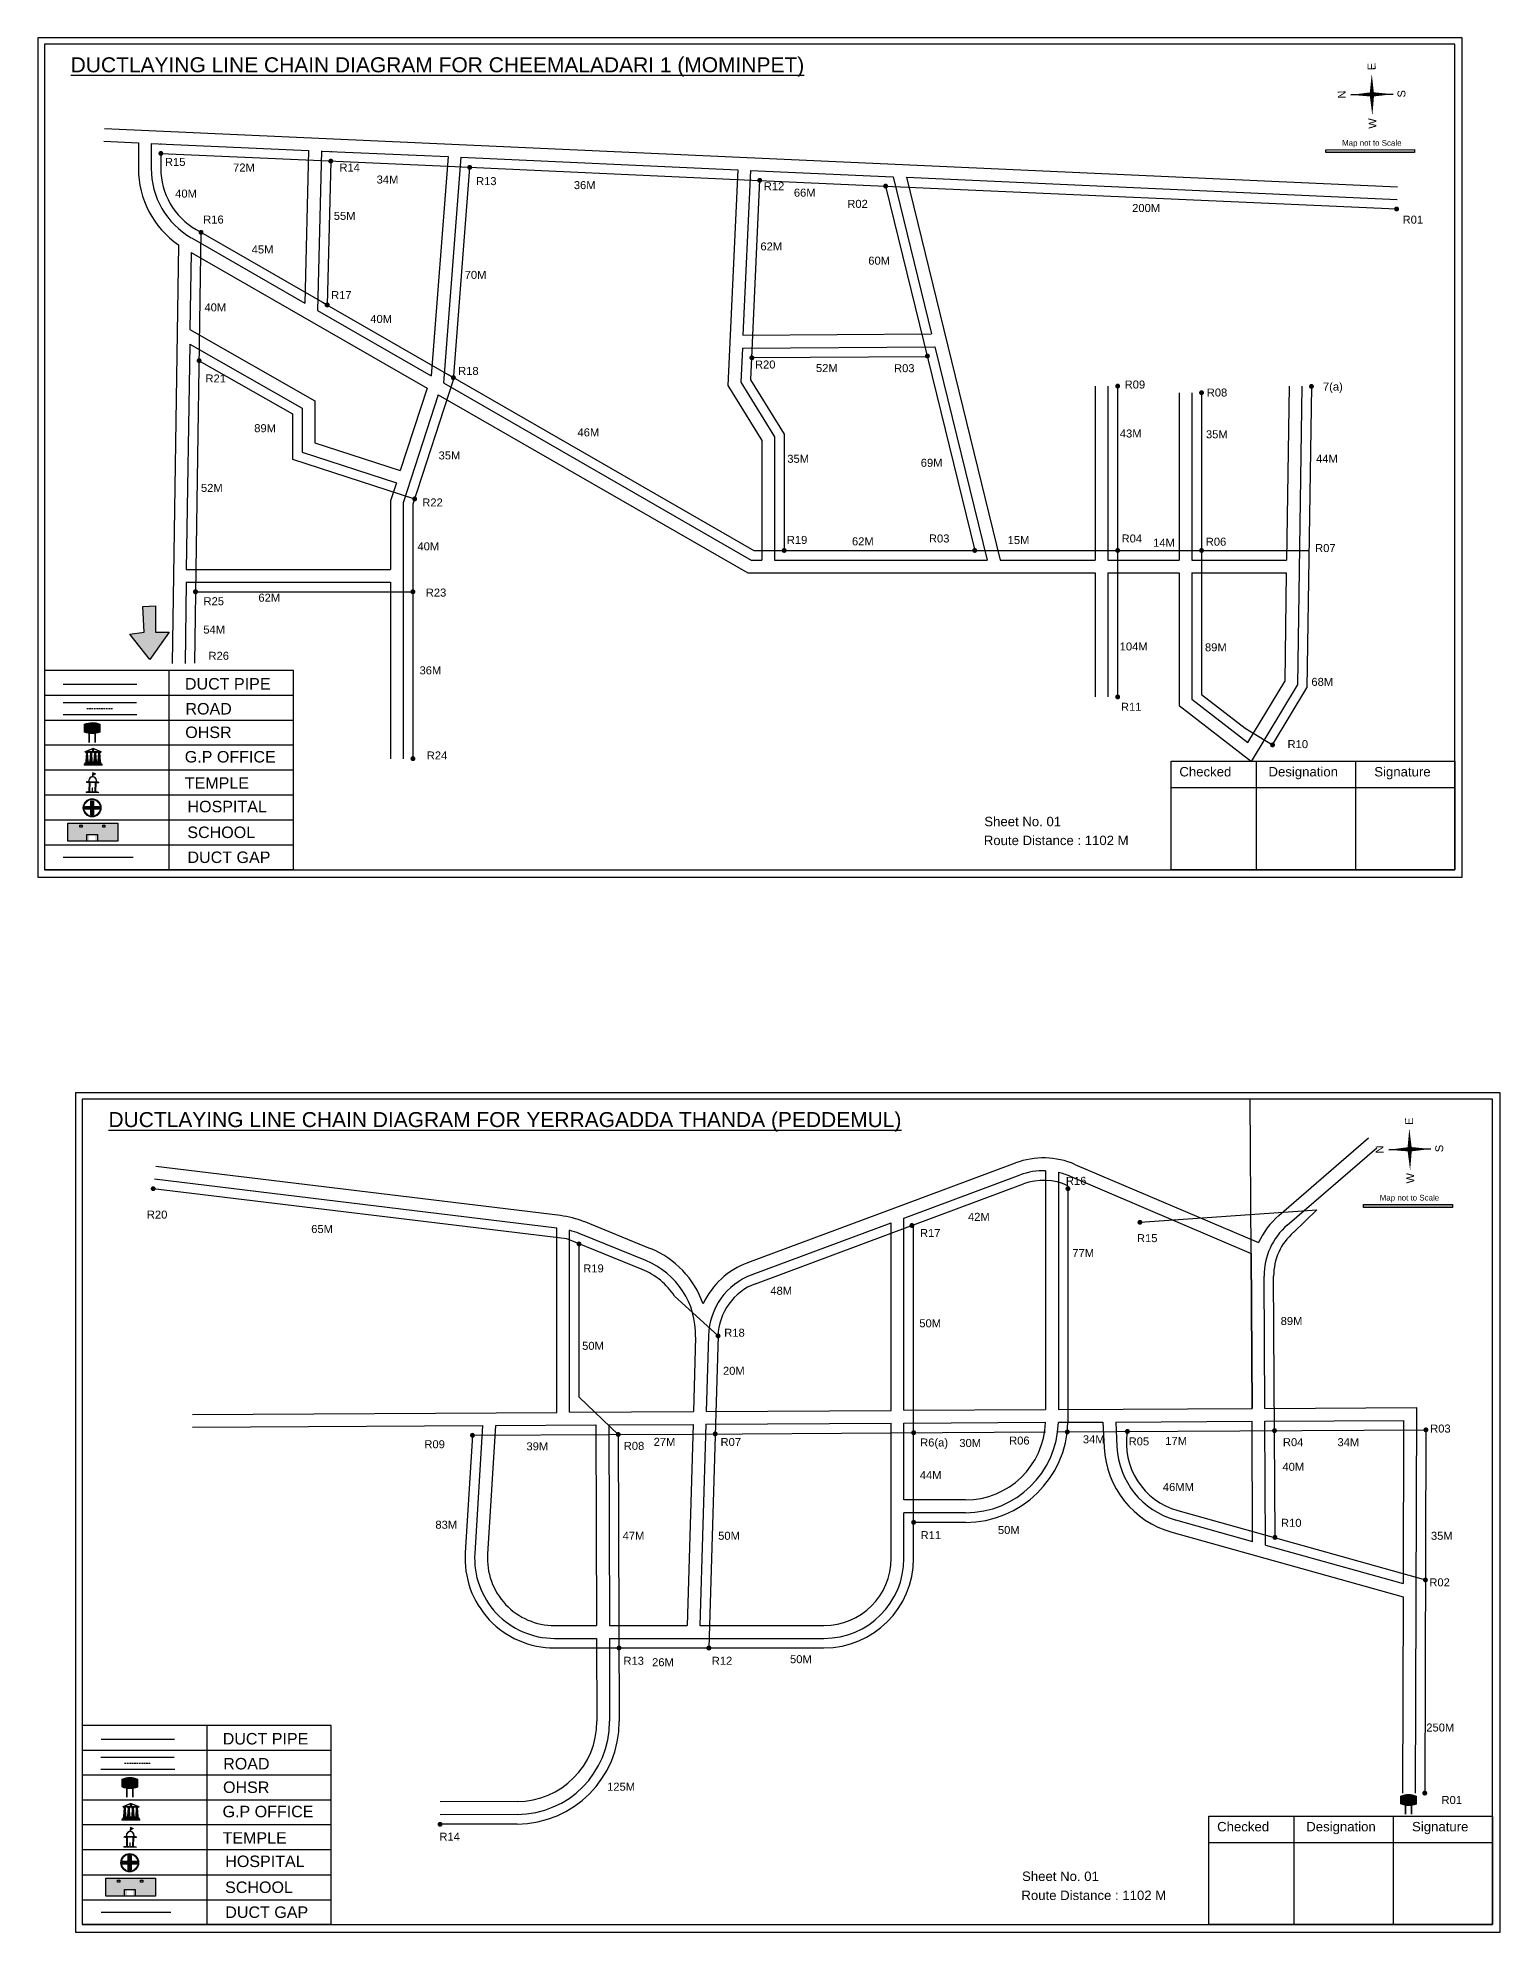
# Model space of a CAD drawing. Header units: inches. Extents: x -117 to 51867, y -12715 to 3423.
# Drawn here: x 20858 to 21772, y -11445 to -10261 of the extents above; entities that cross this region are included whole.
import ezdxf

# ---------------------------------------------------------------- set-up
doc = ezdxf.new("R2010")
doc.units = ezdxf.units.IN
doc.header["$MEASUREMENT"] = 0
doc.linetypes.add('DASHEDX2', pattern=[1.5, 1, -0.5])
for name, color, linetype in [('LANDMARK', 7, 'Continuous'), ('OHT', 7, 'Continuous'), ('pipe', 5, 'Continuous')]:
    doc.layers.add(name, color=color, linetype=linetype)
doc.styles.get("Standard").update_dxf_attribs({"font": 'arial.ttf'})

# ---------------------------------------------------------------- blocks, each defined once
blk = doc.blocks.new('OHT')
at = {"linetype": 'Continuous', "lineweight": 0, "true_color": 0x0ffffc}
blk.add_hatch(color=4, dxfattribs=at).paths.add_polyline_path([(0.012, 1), (0, 1, 0.101323), (-0.4, 0.916), (-0.4, 0.525, 0.194075), (0.399, 0.521), (0.399, 0.921, 0.097877)])
at = {"color": 4, "linetype": 'Continuous', "lineweight": 0, "true_color": 0x0ffffc, "flags": 128}
for points in [[(-0.4, 0.525), (-0.4, 0.916)], [(0.399, 0.521), (0.399, 0.921)]]:
    blk.add_lwpolyline(points, dxfattribs=at)
at = {"color": 4, "linetype": 'Continuous', "lineweight": 0, "true_color": 0x0ffffc, "const_width": 0.075, "flags": 128}
for points in [[(-0.15, 0), (-0.15, 0.475)], [(0.15, 0), (0.15, 0.473)]]:
    blk.add_lwpolyline(points, dxfattribs=at)
at = {"color": 4, "linetype": 'Continuous', "lineweight": 0, "true_color": 0x0ffffc}
for centre, radius, start, end in [((0.006, -0.019), 1.019, 67.31091, 113.47108), ((0.004, 1.513), 1.068, 247.76824, 291.70073)]:
    blk.add_arc(centre, radius, start, end, dxfattribs=at)
blk = doc.blocks.new('Government_Office')
at = {"linetype": 'Continuous', "lineweight": 0, "true_color": 0xff0000}
for points in [[(-0.5, 0.05), (0.5, 0.05), (0.5, 0), (-0.5, 0)], [(-0.45, 0.08), (-0.45, 0.12), (0.45, 0.12), (0.45, 0.08)], [(-0.4, 0.14), (-0.4, 0.18), (0.4, 0.18), (0.4, 0.14)]]:
    blk.add_hatch(color=1, dxfattribs=at).paths.add_polyline_path(points)
h = blk.add_hatch(color=1, dxfattribs=at)
h.paths.add_polyline_path([(0.44, 0.72), (0.45, 0.75), (0, 0.93), (-0.45, 0.75), (-0.44, 0.72)])
h.paths.add_polyline_path([(0.36, 0.75), (-0.36, 0.75), (0, 0.9)], flags=16)
h.paths.add_polyline_path([(0, 0.78, -1), (0, 0.87, -1)], flags=0)
h = blk.add_hatch(color=1, dxfattribs=at)
edge = h.paths.add_edge_path()
edge.add_line((-0.27, 0.2), (-0.3, 0.68))
edge.add_line((-0.3, 0.68), (-0.29, 0.68))
edge.add_arc((-0.28, 0.69), 0.0176, 225.304, 441.5659)
edge.add_line((-0.28, 0.7), (-0.39, 0.7))
edge.add_arc((-0.39, 0.69), 0.0176, 98.4341, 314.696)
edge.add_line((-0.38, 0.68), (-0.37, 0.68))
edge.add_line((-0.37, 0.68), (-0.4, 0.2))
edge.add_line((-0.4, 0.2), (-0.27, 0.2))
h = blk.add_hatch(color=1, dxfattribs=at)
edge = h.paths.add_edge_path()
edge.add_line((-0.05, 0.2), (-0.07, 0.68))
edge.add_line((-0.07, 0.68), (-0.07, 0.68))
edge.add_arc((-0.05, 0.69), 0.0176, 225.304, 441.5659)
edge.add_line((-0.05, 0.7), (-0.17, 0.7))
edge.add_arc((-0.17, 0.69), 0.0176, 98.4341, 314.696)
edge.add_line((-0.16, 0.68), (-0.15, 0.68))
edge.add_line((-0.15, 0.68), (-0.18, 0.2))
edge.add_line((-0.18, 0.2), (-0.05, 0.2))
h = blk.add_hatch(color=1, dxfattribs=at)
edge = h.paths.add_edge_path()
edge.add_arc((0, 0.83), 0.0467, 90, 270)
edge.add_arc((0, 0.83), 0.0467, 270, 450)
h = blk.add_hatch(color=1, dxfattribs=at)
edge = h.paths.add_edge_path()
edge.add_line((0.18, 0.2), (0.15, 0.68))
edge.add_line((0.15, 0.68), (0.16, 0.68))
edge.add_arc((0.17, 0.69), 0.0176, 225.304, 441.5659)
edge.add_line((0.17, 0.7), (0.05, 0.7))
edge.add_arc((0.05, 0.69), 0.0176, 98.4341, 314.696)
edge.add_line((0.07, 0.68), (0.07, 0.68))
edge.add_line((0.07, 0.68), (0.05, 0.2))
edge.add_line((0.05, 0.2), (0.18, 0.2))
h = blk.add_hatch(color=1, dxfattribs=at)
edge = h.paths.add_edge_path()
edge.add_line((0.4, 0.2), (0.37, 0.68))
edge.add_line((0.37, 0.68), (0.38, 0.68))
edge.add_arc((0.39, 0.69), 0.0176, 225.304, 441.5659)
edge.add_line((0.4, 0.7), (0.28, 0.7))
edge.add_arc((0.28, 0.69), 0.0176, 98.4341, 314.696)
edge.add_line((0.29, 0.68), (0.3, 0.68))
edge.add_line((0.3, 0.68), (0.27, 0.2))
edge.add_line((0.27, 0.2), (0.4, 0.2))
at = {"color": 1, "linetype": 'Continuous', "lineweight": 0, "true_color": 0xff0000, "flags": 128}
for points in [[(-0.5, 0.05), (0.5, 0.05), (0.5, 0), (-0.5, 0)], [(-0.45, 0.75), (-0.44, 0.72), (0.44, 0.72), (0.45, 0.75), (0, 0.93)], [(-0.45, 0.08), (-0.45, 0.12), (0.45, 0.12), (0.45, 0.08)], [(-0.4, 0.14), (-0.4, 0.18), (0.4, 0.18), (0.4, 0.14)], [(-0.36, 0.75), (0.36, 0.75), (0, 0.9)]]:
    blk.add_lwpolyline(points, close=True, dxfattribs=at)
for points in [[(-0.27, 0.2), (-0.3, 0.68), (-0.29, 0.68, 1.379694), (-0.28, 0.7), (-0.39, 0.7, 1.379694), (-0.38, 0.68), (-0.37, 0.68), (-0.4, 0.2)], [(-0.05, 0.2), (-0.07, 0.68), (-0.07, 0.68, 1.379694), (-0.05, 0.7), (-0.17, 0.7, 1.379694), (-0.16, 0.68), (-0.15, 0.68), (-0.18, 0.2)], [(0, 0.87, 1), (0, 0.78, 1)], [(0.18, 0.2), (0.15, 0.68), (0.16, 0.68, 1.379694), (0.17, 0.7), (0.05, 0.7, 1.379694), (0.07, 0.68), (0.07, 0.68), (0.05, 0.2)], [(0.4, 0.2), (0.37, 0.68), (0.38, 0.68, 1.379694), (0.4, 0.7), (0.28, 0.7, 1.379694), (0.29, 0.68), (0.3, 0.68), (0.27, 0.2)]]:
    blk.add_lwpolyline(points, format="xyb", close=True, dxfattribs=at)
blk = doc.blocks.new('Temple')
at = {"linetype": 'Continuous', "lineweight": 0, "true_color": 0xe66000}
blk.add_hatch(color=32, dxfattribs=at).paths.add_polyline_path([(-0.006, 1), (0.147, 0.931), (0, 0.85)])
at = {"linetype": 'Continuous', "lineweight": 0, "true_color": 0xff0000}
h = blk.add_hatch(color=1, dxfattribs=at)
edge = h.paths.add_edge_path()
edge.add_line((0.175, 0.49), (0.225, 0.49))
edge.add_line((0.225, 0.49), (0.225, 0.497))
edge.add_line((0.225, 0.497), (0.307, 0.497))
edge.add_line((0.307, 0.497), (0.307, 0.533))
edge.add_line((0.307, 0.533), (0.257, 0.533))
edge.add_line((0.257, 0.533), (0.257, 0.54))
edge.add_line((0.257, 0.54), (0.2, 0.54))
edge.add_spline(control_points=[(0.2, 0.54), (0.2, 0.589), (0.19, 0.638), (0.142, 0.743), (0.092, 0.79), (0.027, 0.805), (0.02, 0.806), (0.012, 0.806)], knot_values=[4.712389, 4.712389, 4.712389, 4.712389, 5.278166, 5.278166, 6.117402, 6.117402, 6.223801, 6.223801, 6.223801, 6.223801], degree=3, periodic=0)
edge.add_line((0.012, 0.806), (0.012, 0.79))
edge.add_line((0.012, 0.79), (-0.012, 0.79))
edge.add_line((-0.012, 0.79), (-0.012, 0.806))
edge.add_spline(control_points=[(-0.012, 0.806), (-0.055, 0.802), (-0.096, 0.781), (-0.171, 0.699), (-0.197, 0.628), (-0.2, 0.55), (-0.2, 0.545), (-0.2, 0.54)], knot_values=[6.343965, 6.343965, 6.343965, 6.343965, 6.956638, 6.956638, 7.795874, 7.795874, 7.853982, 7.853982, 7.853982, 7.853982], degree=3, periodic=0)
edge.add_line((-0.2, 0.54), (-0.257, 0.54))
edge.add_line((-0.257, 0.54), (-0.257, 0.533))
edge.add_line((-0.257, 0.533), (-0.307, 0.533))
edge.add_line((-0.307, 0.533), (-0.307, 0.497))
edge.add_line((-0.307, 0.497), (-0.225, 0.497))
edge.add_line((-0.225, 0.497), (-0.225, 0.49))
edge.add_line((-0.225, 0.49), (-0.175, 0.49))
edge.add_line((-0.175, 0.49), (-0.175, 0.07))
edge.add_arc((-0.205, 0.07), 0.03, -90, 0, ccw=False)
edge.add_line((-0.205, 0.04), (-0.257, 0.04))
edge.add_line((-0.257, 0.04), (-0.257, 0.033))
edge.add_line((-0.257, 0.033), (-0.307, 0.033))
edge.add_line((-0.307, 0.033), (-0.307, 0))
edge.add_line((-0.307, 0), (0.307, 0))
edge.add_line((0.307, 0), (0.307, 0.033))
edge.add_line((0.307, 0.033), (0.257, 0.033))
edge.add_line((0.257, 0.033), (0.257, 0.04))
edge.add_line((0.257, 0.04), (0.205, 0.04))
edge.add_arc((0.205, 0.07), 0.03, 180, 270, ccw=False)
edge.add_line((0.175, 0.07), (0.175, 0.49))
h.paths.add_polyline_path([(0.125, 0.07, -0.414214), (0.095, 0.04), (0.05, 0.04), (0.05, 0.033), (-0.05, 0.033), (-0.05, 0.04), (-0.095, 0.04, -0.414214), (-0.125, 0.07), (-0.125, 0.497), (0.125, 0.497)], flags=16)
edge = h.paths.add_edge_path(flags=16)
edge.add_ellipse((0, 0.54), major_axis=(0, 0.242), ratio=0.722808, start_angle=270, end_angle=450, ccw=False)
edge.add_line((0.175, 0.54), (-0.175, 0.54))
h.paths.add_polyline_path([(0.012, 0.23), (0.012, 0.07), (-0.012, 0.07), (-0.012, 0.23)], flags=0)
h = blk.add_hatch(color=1, dxfattribs=at)
edge = h.paths.add_edge_path()
edge.add_line((0.012, 0.857), (0, 0.85))
edge.add_line((0, 0.85), (-0.003, 0.925))
edge.add_line((-0.003, 0.925), (-0.012, 0.925))
edge.add_line((-0.012, 0.925), (-0.012, 0.806))
edge.add_spline(control_points=[(-0.012, 0.806), (-0.004, 0.807), (0.004, 0.807), (0.012, 0.806)], knot_values=[6.223801, 6.223801, 6.223801, 6.223801, 6.343965, 6.343965, 6.343965, 6.343965], degree=3, periodic=0)
edge.add_line((0.012, 0.806), (0.012, 0.857))
h = blk.add_hatch(color=1, dxfattribs=at)
edge = h.paths.add_edge_path()
edge.add_line((0.012, 0.79), (0.012, 0.806))
edge.add_spline(control_points=[(0.012, 0.806), (0.004, 0.807), (-0.004, 0.807), (-0.012, 0.806)], knot_values=[6.223801, 6.223801, 6.223801, 6.223801, 6.343965, 6.343965, 6.343965, 6.343965], degree=3, periodic=0)
edge.add_line((-0.012, 0.806), (-0.012, 0.79))
edge.add_line((-0.012, 0.79), (0.012, 0.79))
at = {"color": 32, "linetype": 'Continuous', "lineweight": 0, "true_color": 0xe66000, "flags": 128}
blk.add_lwpolyline([(-0.006, 1), (0.147, 0.931), (0, 0.85), (-0.006, 1)], dxfattribs=at)
at = {"color": 1, "linetype": 'Continuous', "lineweight": 0, "true_color": 0xff0000, "flags": 128}
blk.add_lwpolyline([(0.2, 0.54), (0.257, 0.54), (0.257, 0.533), (0.307, 0.533), (0.307, 0.497), (0.225, 0.497), (0.225, 0.49), (0.175, 0.49), (0.175, 0.07, 0.414214), (0.205, 0.04), (0.257, 0.04), (0.257, 0.033), (0.307, 0.033), (0.307, 0), (-0.307, 0), (-0.307, 0.033), (-0.257, 0.033), (-0.257, 0.04), (-0.205, 0.04, 0.414214), (-0.175, 0.07), (-0.175, 0.49), (-0.225, 0.49), (-0.225, 0.497), (-0.307, 0.497), (-0.307, 0.533), (-0.257, 0.533), (-0.257, 0.54), (-0.2, 0.54)], format="xyb", dxfattribs=at)
blk.add_lwpolyline([(-0.175, 0.54), (0.175, 0.54)], dxfattribs=at)
blk.add_lwpolyline([(0.125, 0.497), (0.125, 0.07, -0.414214), (0.095, 0.04), (0.05, 0.04), (0.05, 0.033), (-0.05, 0.033), (-0.05, 0.04), (-0.095, 0.04, -0.414214), (-0.125, 0.07), (-0.125, 0.497)], format="xyb", close=True, dxfattribs=at)
for points in [[(0.012, 0.925), (-0.012, 0.925), (-0.012, 0.79), (0.012, 0.79)], [(0.012, 0.23), (-0.012, 0.23), (-0.012, 0.07), (0.012, 0.07)]]:
    blk.add_lwpolyline(points, close=True, dxfattribs=at)
at = {"color": 1, "linetype": 'Continuous', "lineweight": 0, "true_color": 0xff0000}
blk.add_ellipse((0, 0.54), major_axis=(0, 0.242), ratio=0.722808, start_param=4.712389, end_param=7.853982, dxfattribs=at)
blk.add_open_spline([(0.2, 0.54), (0.2, 0.589), (0.19, 0.638), (0.142, 0.743), (0.092, 0.79), (-0.023, 0.816), (-0.085, 0.794), (-0.171, 0.699), (-0.197, 0.628), (-0.2, 0.55), (-0.2, 0.545), (-0.2, 0.54)], degree=3, knots=[4.712389, 4.712389, 4.712389, 4.712389, 5.278166, 5.278166, 6.117402, 6.117402, 6.956638, 6.956638, 7.795874, 7.795874, 7.853982, 7.853982, 7.853982, 7.853982], dxfattribs=at)
blk = doc.blocks.new('*U77')
at = {"color": 0, "linetype": 'DASHEDX2', "transparency": 16777216}
blk.add_line((-8.2, 0), (8, 0), dxfattribs=at)
blk = doc.blocks.new('Hospital')
at = {"linetype": 'Continuous', "lineweight": 0, "true_color": 0x000000}
h = blk.add_hatch(color=18, dxfattribs=at)
h.paths.add_polyline_path([(-0.5, 0, 1), (0.5, 0, 1)])
h.paths.add_polyline_path([(0.45, 0, -1), (-0.45, 0, -1)], flags=16)
at = {"linetype": 'Continuous', "true_color": 0xff0000}
blk.add_hatch(color=1, dxfattribs=at).paths.add_polyline_path([(-0.39, 0.08), (-0.08, 0.08), (-0.08, 0.39), (0.08, 0.39), (0.08, 0.08), (0.39, 0.08), (0.39, -0.08), (0.08, -0.08), (0.08, -0.39), (-0.08, -0.39), (-0.08, -0.08), (-0.39, -0.08)])
at = {"color": 1, "linetype": 'Continuous', "true_color": 0xff0000, "flags": 128}
blk.add_lwpolyline([(-0.39, 0.08), (-0.08, 0.08), (-0.08, 0.39), (0.08, 0.39), (0.08, 0.08), (0.39, 0.08), (0.39, -0.08), (0.08, -0.08), (0.08, -0.39), (-0.08, -0.39), (-0.08, -0.08), (-0.39, -0.08)], close=True, dxfattribs=at)
at = {"color": 18, "linetype": 'Continuous', "lineweight": 0, "true_color": 0x000000}
for radius in [0.5, 0.446]:
    blk.add_circle((0, 0), radius, dxfattribs=at)
blk = doc.blocks.new('*U67')
at = {"color": 0, "linetype": 'DASHEDX2', "transparency": 16777216}
blk.add_line((-8.2, 0), (8, 0), dxfattribs=at)

msp = doc.modelspace()

# ---------------------------------------------------------------- hatches: boundary and pattern name
at = {"ltscale": 0.5}
h = msp.add_hatch(color=5, dxfattribs=at)
h.dxf.hatch_style = 1
h.paths.add_polyline_path([(20936.6, -10333.6, 1), (20933.5, -10333.6, 1)])
at = {"true_color": 0x0093dd}
h = msp.add_hatch(color=142, dxfattribs=at)
h.dxf.hatch_style = 1
h.paths.add_polyline_path([(21663, -10331.3), (21663, -10333.1), (21718.5, -10333), (21718.5, -10331.2)])
at = {"ltscale": 0.5}
h = msp.add_hatch(color=5, dxfattribs=at)
h.dxf.hatch_style = 1
h.paths.add_polyline_path([(21042.8, -10338.4, 1), (21039.7, -10338.4, 1)])
h = msp.add_hatch(color=5, dxfattribs=at)
h.dxf.hatch_style = 1
h.paths.add_polyline_path([(21129.6, -10342.3, 1), (21126.5, -10342.3, 1)])
h = msp.add_hatch(color=5, dxfattribs=at)
h.dxf.hatch_style = 1
h.paths.add_polyline_path([(21310.8, -10350.4, 1), (21307.7, -10350.4, 1)])
h = msp.add_hatch(color=5, dxfattribs=at)
h.dxf.hatch_style = 1
h.paths.add_polyline_path([(21389.5, -10354, 1), (21386.4, -10354, 1)])
h = msp.add_hatch(color=5, dxfattribs=at)
h.dxf.hatch_style = 1
h.paths.add_polyline_path([(21708.8, -10368.3, 1), (21705.7, -10368.3, 1)])
h = msp.add_hatch(color=5, dxfattribs=at)
h.dxf.hatch_style = 1
h.paths.add_polyline_path([(20961.7, -10382.9, 1), (20958.6, -10382.9, 1)])
h = msp.add_hatch(color=5, dxfattribs=at)
h.dxf.hatch_style = 1
h.paths.add_polyline_path([(21040.6, -10428.3, 1), (21037.4, -10428.3, 1)])
h = msp.add_hatch(color=5, dxfattribs=at)
h.dxf.hatch_style = 1
h.paths.add_polyline_path([(20960.5, -10463.1, 1), (20957.4, -10463.1, 1)])
h = msp.add_hatch(color=5, dxfattribs=at)
h.dxf.hatch_style = 1
h.paths.add_polyline_path([(21305.9, -10461.3, 1), (21302.8, -10461.3, 1)])
h = msp.add_hatch(color=5, dxfattribs=at)
h.dxf.hatch_style = 1
h.paths.add_polyline_path([(21415.6, -10460.2, 1), (21412.5, -10460.2, 1)])
h = msp.add_hatch(color=5, dxfattribs=at)
h.dxf.hatch_style = 1
h.paths.add_polyline_path([(21119.4, -10473.7, 1), (21116.3, -10473.7, 1)])
h = msp.add_hatch(color=5, dxfattribs=at)
h.dxf.hatch_style = 1
h.paths.add_polyline_path([(21534.5, -10479, 1), (21531.4, -10479, 1)])
h = msp.add_hatch(color=5, dxfattribs=at)
h.dxf.hatch_style = 1
h.paths.add_polyline_path([(21586.9, -10483.1, 1), (21583.8, -10483.1, 1)])
h = msp.add_hatch(color=5, dxfattribs=at)
h.dxf.hatch_style = 1
h.paths.add_polyline_path([(21655.6, -10479.2, 1), (21652.5, -10479.2, 1)])
h = msp.add_hatch(color=5, dxfattribs=at)
h.dxf.hatch_style = 1
h.paths.add_polyline_path([(21095.2, -10549.5, 1), (21092.1, -10549.5, 1)])
h = msp.add_hatch(color=5, dxfattribs=at)
h.dxf.hatch_style = 1
h.paths.add_polyline_path([(21326.1, -10581.7, 1), (21323, -10581.7, 1)])
h = msp.add_hatch(color=5, dxfattribs=at)
h.dxf.hatch_style = 1
h.paths.add_polyline_path([(21445.2, -10581.7, 1), (21442.1, -10581.7, 1)])
h = msp.add_hatch(color=5, dxfattribs=at)
h.dxf.hatch_style = 1
h.paths.add_polyline_path([(21534.5, -10581.7, 1), (21531.4, -10581.7, 1)])
h = msp.add_hatch(color=5, dxfattribs=at)
h.dxf.hatch_style = 1
h.paths.add_polyline_path([(21586.9, -10581.7, 1), (21583.8, -10581.7, 1)])
h = msp.add_hatch(color=256)
h.dxf.hatch_style = 1
h.paths.add_polyline_path([(20940.3, -10632.7), (20931.6, -10632.7), (20931.6, -10616.2), (20923.7, -10616.7), (20924.6, -10632.7), (20915.7, -10634.1), (20928.2, -10649.8)])
h = msp.add_hatch(color=5, dxfattribs=at)
h.dxf.hatch_style = 1
h.paths.add_polyline_path([(20958.3, -10607.5, 1), (20955.1, -10607.5, 1)])
h = msp.add_hatch(color=5, dxfattribs=at)
h.dxf.hatch_style = 1
h.paths.add_polyline_path([(21094.1, -10607.5, 1), (21091, -10607.5, 1)])
h = msp.add_hatch(color=5, dxfattribs=at)
h.dxf.hatch_style = 1
h.paths.add_polyline_path([(21534.5, -10673.2, 1), (21531.4, -10673.2, 1)])
h = msp.add_hatch(color=5, dxfattribs=at)
h.dxf.hatch_style = 1
h.paths.add_polyline_path([(21094.1, -10711.8, 1), (21091, -10711.8, 1)])
h = msp.add_hatch(color=5, dxfattribs=at)
h.dxf.hatch_style = 1
h.paths.add_polyline_path([(21631.3, -10703.2, 1), (21628.2, -10703.2, 1)])
at = {"true_color": 0xc8c92d}
h = msp.add_hatch(color=52, dxfattribs=at)
h.dxf.hatch_style = 1
h.paths.add_polyline_path([(20883.2, -10752.2), (20877, -10752.2), (20877, -10763.3), (20883.2, -10763.3)])
h.paths.add_polyline_path([(20908, -10752.2), (20901.9, -10752.2), (20901.9, -10763.3), (20908, -10763.3)])
at = {"true_color": 0x293189}
h = msp.add_hatch(color=177, dxfattribs=at)
h.dxf.hatch_style = 1
h.paths.add_polyline_path([(20901.9, -10752.2), (20883.2, -10752.2), (20883.2, -10763.3), (20890.2, -10763.3), (20890.2, -10759.7), (20894, -10759.7), (20894, -10763.3), (20901.9, -10763.3)])
h.paths.add_polyline_path([(20885.8, -10754.7), (20884.5, -10754.7), (20884.5, -10753.4), (20885.8, -10753.4)], flags=16)
h.paths.add_polyline_path([(20898.7, -10754.7), (20898.7, -10753.4), (20900.1, -10753.4), (20900.1, -10754.7)], flags=16)
at = {"ltscale": 0.5}
h = msp.add_hatch(color=5, dxfattribs=at)
h.dxf.hatch_style = 1
h.paths.add_polyline_path([(20931.8, -10980.5, 1), (20928.7, -10980.5, 1)])
h = msp.add_hatch(color=5, dxfattribs=at)
h.dxf.hatch_style = 1
h.paths.add_polyline_path([(21503.4, -10980.5, 1), (21500.3, -10980.5, 1)])
at = {"true_color": 0x0093dd}
h = msp.add_hatch(color=142, dxfattribs=at)
h.dxf.hatch_style = 1
h.paths.add_polyline_path([(21686.6, -10990.4), (21686.6, -10992.3), (21742.1, -10992.2), (21742.1, -10990.3)])
at = {"ltscale": 0.5}
h = msp.add_hatch(color=5, dxfattribs=at)
h.dxf.hatch_style = 1
h.paths.add_polyline_path([(21405.9, -11003.5, 1), (21402.8, -11003.5, 1)])
h = msp.add_hatch(color=5, dxfattribs=at)
h.dxf.hatch_style = 1
h.paths.add_polyline_path([(21548.4, -11001.5, 1), (21545.3, -11001.5, 1)])
h = msp.add_hatch(color=5, dxfattribs=at)
h.dxf.hatch_style = 1
h.paths.add_polyline_path([(21197.9, -11015, 1), (21194.8, -11015, 1)])
h = msp.add_hatch(color=5, dxfattribs=at)
h.dxf.hatch_style = 1
h.paths.add_polyline_path([(21284.8, -11072.5, 1), (21281.7, -11072.5, 1)])
h = msp.add_hatch(color=5, dxfattribs=at)
h.dxf.hatch_style = 1
h.paths.add_polyline_path([(21131.3, -11134.6, 1), (21128.2, -11134.6, 1)])
h = msp.add_hatch(color=5, dxfattribs=at)
h.dxf.hatch_style = 1
h.paths.add_polyline_path([(21222.4, -11134.1, 1), (21219.3, -11134.1, 1)])
h = msp.add_hatch(color=5, dxfattribs=at)
h.dxf.hatch_style = 1
h.paths.add_polyline_path([(21283, -11133.7, 1), (21279.9, -11133.7, 1)])
h = msp.add_hatch(color=5, dxfattribs=at)
h.dxf.hatch_style = 1
h.paths.add_polyline_path([(21407, -11133, 1), (21403.9, -11133, 1)])
h = msp.add_hatch(color=5, dxfattribs=at)
h.dxf.hatch_style = 1
h.paths.add_polyline_path([(21503, -11132.5, 1), (21499.9, -11132.5, 1)])
h = msp.add_hatch(color=5, dxfattribs=at)
h.dxf.hatch_style = 1
h.paths.add_polyline_path([(21540.6, -11132.2, 1), (21537.5, -11132.2, 1)])
h = msp.add_hatch(color=5, dxfattribs=at)
h.dxf.hatch_style = 1
h.paths.add_polyline_path([(21632.5, -11131.7, 1), (21629.4, -11131.7, 1)])
h = msp.add_hatch(color=5, dxfattribs=at)
h.dxf.hatch_style = 1
h.paths.add_polyline_path([(21727.1, -11131.2, 1), (21724, -11131.2, 1)])
h = msp.add_hatch(color=5, dxfattribs=at)
h.dxf.hatch_style = 1
h.paths.add_polyline_path([(21407, -11189, 1), (21403.9, -11189, 1)])
h = msp.add_hatch(color=5, dxfattribs=at)
h.dxf.hatch_style = 1
h.paths.add_polyline_path([(21632.8, -11198.4, 1), (21629.7, -11198.4, 1)])
h = msp.add_hatch(color=5, dxfattribs=at)
h.dxf.hatch_style = 1
h.paths.add_polyline_path([(21726.8, -11225, 1), (21723.7, -11225, 1)])
h = msp.add_hatch(color=5, dxfattribs=at)
h.dxf.hatch_style = 1
h.paths.add_polyline_path([(21222.9, -11267.5, 1), (21219.8, -11267.5, 1)])
h = msp.add_hatch(color=5, dxfattribs=at)
h.dxf.hatch_style = 1
h.paths.add_polyline_path([(21279.1, -11267.5, 1), (21275.9, -11267.5, 1)])
h = msp.add_hatch(color=5, dxfattribs=at)
h.dxf.hatch_style = 1
h.paths.add_polyline_path([(21726.4, -11358.2, 1), (21723.3, -11358.2, 1)])
h = msp.add_hatch(color=5, dxfattribs=at)
h.dxf.hatch_style = 1
h.paths.add_polyline_path([(21111.1, -11377.7, 1), (21108, -11377.7, 1)])
at = {"true_color": 0xc8c92d}
h = msp.add_hatch(color=52, dxfattribs=at)
h.dxf.hatch_style = 1
h.paths.add_polyline_path([(20906.7, -11411.4), (20900.6, -11411.4), (20900.6, -11422.5), (20906.7, -11422.5)])
h.paths.add_polyline_path([(20931.6, -11411.4), (20925.4, -11411.4), (20925.4, -11422.5), (20931.6, -11422.5)])
at = {"true_color": 0x293189}
h = msp.add_hatch(color=177, dxfattribs=at)
h.dxf.hatch_style = 1
h.paths.add_polyline_path([(20925.4, -11411.4), (20906.7, -11411.4), (20906.7, -11422.5), (20913.8, -11422.5), (20913.8, -11418.8), (20917.6, -11418.8), (20917.6, -11422.5), (20925.4, -11422.5)])
h.paths.add_polyline_path([(20909.4, -11413.8), (20908, -11413.8), (20908, -11412.6), (20909.4, -11412.6)], flags=16)
h.paths.add_polyline_path([(20922.3, -11413.8), (20922.3, -11412.6), (20923.7, -11412.6), (20923.7, -11413.8)], flags=16)

# ---------------------------------------------------------------- linework, layer by layer
for p, q in [((21705, -10296.6), (21678.7, -10297)), ((21678.7, -10297), (21705, -10296.6)), ((21705, -10296.6), (21678.7, -10297)), ((21691.9, -10296.8), (21705, -10296.6)), ((20899.8, -10318), (21707.9, -10354.4)), ((20899.5, -10326), (20921, -10326.9)), ((20921, -10326.9), (20921, -10343)), ((20928.8, -10333.3), (20929, -10333.3)), ((20929, -10327.3), (20929, -10343)), ((20929, -10327.3), (21027.4, -10331.7)), ((20935, -10327.3), (20935, -10327.6)), ((21027.4, -10331.7), (21025, -10427.2)), ((21035.4, -10331.9), (21032.9, -10431.7)), ((21035.4, -10332.1), (21114.5, -10335.6)), ((21041.4, -10332.1), (21041.4, -10332.4)), ((21114.5, -10335.6), (21103.9, -10472.5)), ((21122.5, -10336), (21111.6, -10477)), ((21122.5, -10336), (21295.5, -10343.8)), ((21295.5, -10343.8), (21289.4, -10478.6)), ((21303.5, -10344.2), (21298.8, -10447.2)), ((21303.5, -10344.2), (21392.7, -10348.2)), ((21392.7, -10348.2), (21416.7, -10446.4)), ((21401, -10348.5), (21459.6, -10587.7)), ((21401, -10348.5), (21707.5, -10362.3)), ((20946, -10390.7), (20942.2, -10652.4)), ((20954.1, -10386.4), (21025, -10427.2)), ((20954, -10395.5), (20953.2, -10443.7)), ((20954, -10395.5), (21101.4, -10480.3)), ((21032.9, -10431.7), (21103.9, -10472.5)), ((20953.2, -10443.7), (21031.3, -10488.1)), ((21298.8, -10447.2), (21416.7, -10446.4)), ((20953.1, -10452.8), (20950.9, -10593.5)), ((20953.1, -10452.8), (21023.3, -10492.8)), ((21298.5, -10455.2), (21297.5, -10476.5)), ((21298.5, -10455.2), (21418.7, -10454.4)), ((21418.7, -10454.4), (21451.3, -10587.7)), ((21101.4, -10480.3), (21084.6, -10531.8)), ((21108.4, -10484.4), (21086.5, -10551.9)), ((21108.4, -10484.4), (21301.9, -10595.7)), ((21111.6, -10477), (21304, -10587.7)), ((21289.4, -10478.6), (21310.6, -10512.9)), ((21297.5, -10476.5), (21318.6, -10510.7)), ((21518.9, -10479), (21518.9, -10587.7)), ((21526.9, -10479), (21526.9, -10587.7)), ((21571.3, -10483.1), (21571.3, -10587.7)), ((21579.3, -10483.1), (21579.3, -10587.7)), ((21640.1, -10479), (21638.4, -10587.7)), ((21648.1, -10479.1), (21645.3, -10665.9)), ((21023.3, -10492.8), (21023.3, -10520.3)), ((21031.3, -10488.1), (21031.3, -10514.5)), ((21318.6, -10510.7), (21318.6, -10587.7)), ((21023.3, -10520.3), (21082.2, -10539.4)), ((21031.3, -10514.5), (21084.6, -10531.8)), ((21310.6, -10512.9), (21310.6, -10587.7)), ((21082.2, -10539.4), (21078.5, -10550.6)), ((21078.5, -10550.6), (21078.5, -10593.5)), ((21086.5, -10551.9), (21086.5, -10711.8)), ((20950.8, -10593.5), (21078.5, -10593.5)), ((21304, -10587.7), (21310.6, -10587.7)), ((21318.6, -10587.7), (21451.3, -10587.7)), ((21459.6, -10587.7), (21518.9, -10587.7)), ((21526.9, -10587.7), (21571.3, -10587.7)), ((21579.3, -10587.7), (21638.4, -10587.7)), ((20950.8, -10601.5), (20950.2, -10652.4)), ((20950.8, -10601.5), (21078.5, -10601.5)), ((21078.5, -10601.5), (21078.5, -10711.8)), ((21301.9, -10595.7), (21518.9, -10595.7)), ((21518.9, -10595.7), (21518.9, -10673.2)), ((21526.9, -10595.7), (21526.9, -10673.2)), ((21526.9, -10595.7), (21571.3, -10595.7)), ((21571.3, -10595.7), (21571.3, -10678.5)), ((21579.3, -10595.7), (21579.3, -10674.6)), ((21579.3, -10595.7), (21638.4, -10595.7)), ((21638.3, -10595.7), (21637.3, -10663.6)), ((20923.7, -10616.7), (20931.6, -10616.2)), ((20924.6, -10632.7), (20923.7, -10616.7)), ((20931.6, -10616.2), (20931.6, -10632.7)), ((20915.7, -10634.1), (20924.6, -10632.7)), ((20928.2, -10649.8), (20915.7, -10634.1)), ((20940.3, -10632.7), (20928.2, -10649.8)), ((20931.6, -10632.7), (20940.3, -10632.7)), ((20862.3, -10656.8), (20862.3, -10780)), ((20940.1, -10656.8), (20940.1, -10781.2)), ((21017.9, -10672.3), (20862.3, -10672.3)), ((21017.9, -10687.9), (20862.3, -10687.9)), ((20874, -10676.6), (20919.9, -10676.6)), ((20874, -10684.1), (20920.1, -10684.1)), ((21017.9, -10703.4), (20862.3, -10703.4)), ((21017.9, -10719), (20862.3, -10719)), ((21017.9, -10734.5), (20862.3, -10734.5)), ((20862.3, -10750.1), (21017.9, -10750.1)), ((20862.3, -10765.6), (21017.9, -10765.6)), ((20862.3, -10780), (20862.3, -10781.2)), ((20862.3, -10780.2), (20862.3, -10781.2)), ((21017.9, -10781.2), (20862.3, -10781.2)), ((21616.9, -11117.8), (21615.8, -10924.6)), ((21633.7, -10997.2), (21689.6, -10948.8)), ((21638.9, -11003.2), (21694.8, -10954.9)), ((21728.6, -10955.7), (21702.3, -10956.2)), ((21702.3, -10956.2), (21728.6, -10955.7)), ((21728.6, -10955.7), (21702.3, -10956.2)), ((21715.5, -10956), (21728.6, -10955.7)), ((21184.7, -10997.3), (20931.9, -10966.6)), ((21399.4, -10990.4), (21469.2, -10964.4)), ((21402.2, -10997.9), (21472, -10971.9)), ((21487.9, -10969.3), (21487.9, -11118.5)), ((21495.9, -10970.3), (21495.9, -11118.5)), ((21501.9, -10972.1), (21616.3, -11021)), ((21501.9, -10972.1), (21501.9, -10972.2)), ((21506.2, -10965.3), (21620.9, -11014.2)), ((21182.4, -11005.1), (20931, -10974.5)), ((21301.8, -11026.7), (21399.4, -10990.4)), ((21182.4, -11120.3), (21182.4, -11005.1)), ((21190.4, -11120.2), (21190.4, -11006.5)), ((21241.1, -11018), (21199.5, -11001.1)), ((21304.6, -11034.2), (21391.4, -11001.9)), ((21391.4, -11119.1), (21391.4, -11001.9)), ((21399.4, -10998.9), (21402.2, -10997.9)), ((21399.4, -11119), (21399.4, -10998.9)), ((21238, -11025.4), (21196.5, -11008.6)), ((21616.3, -11021), (21616.9, -11117.8)), ((21624.9, -11117.8), (21624.4, -11035.2)), ((21269.2, -11073.2), (21267.8, -11119.8)), ((21277.2, -11072.4), (21275.8, -11119.7)), ((20954.9, -11121.6), (21182.4, -11120.3)), ((21190.4, -11120.2), (21267.8, -11119.8)), ((21275.8, -11119.7), (21391.4, -11119.1)), ((21399.4, -11119), (21487.9, -11118.5)), ((21495.9, -11118.5), (21616.9, -11117.8)), ((21495.9, -11126.5), (21523.7, -11126.3)), ((21523.7, -11126.3), (21524.5, -11142.2)), ((21531.7, -11126.3), (21616.9, -11125.8)), ((21531.7, -11126.3), (21532.5, -11141.8)), ((21617.3, -11201), (21616.9, -11125.8)), ((21624.9, -11117.8), (21719.6, -11117.2)), ((21624.9, -11125.8), (21711.6, -11125.3)), ((21625.3, -11203.2), (21624.9, -11125.8)), ((21711.6, -11125.3), (21711.3, -11227.3)), ((21711.6, -11117.2), (21711.6, -11117.3)), ((21719.6, -11117.2), (21718.9, -11358.2)), ((21719.6, -11125.2), (21719.6, -11125.2)), ((20954.9, -11129.6), (21136.1, -11128.5)), ((21136.1, -11128.5), (21131.2, -11208.4)), ((21144.1, -11128.5), (21139.1, -11208.9)), ((21144.1, -11128.5), (21206.9, -11128.1)), ((21206.9, -11128.1), (21207.3, -11253.5)), ((21214.9, -11128.1), (21267.6, -11127.8)), ((21214.9, -11128.1), (21215.3, -11253.5)), ((21267.6, -11127.8), (21263.9, -11253.5)), ((21275.6, -11127.7), (21271.9, -11253.5)), ((21275.6, -11127.7), (21391.4, -11127.1)), ((21391.4, -11211.5), (21391.4, -11127.1)), ((21399.4, -11127), (21487.8, -11126.5)), ((21399.4, -11175), (21399.4, -11127)), ((21437.9, -11175), (21399.4, -11175)), ((21399.4, -11211.5), (21399.4, -11183)), ((21437.9, -11183), (21399.4, -11183)), ((21566.8, -11195.2), (21711.3, -11235.6)), ((21569, -11187.4), (21617.3, -11201)), ((21625.3, -11203.2), (21711.3, -11227.3)), ((21711.3, -11235.6), (21710.9, -11358.2)), ((21181.1, -11253.5), (21207.3, -11253.5)), ((21215.3, -11253.5), (21263.9, -11253.5)), ((21271.9, -11253.5), (21349.4, -11253.5)), ((21181.1, -11261.5), (21207.3, -11261.5)), ((21207.3, -11261.5), (21207.5, -11313.3)), ((21215.3, -11261.5), (21349.4, -11261.5)), ((21215.3, -11261.5), (21215.5, -11313.3)), ((21271.7, -11261.5), (21271.7, -11261.8)), ((20885.9, -11315.9), (20885.9, -11439.1)), ((20963.7, -11315.9), (20963.7, -11440.4)), ((21041.4, -11331.5), (20885.9, -11331.5)), ((20897.6, -11335.8), (20943.4, -11335.8)), ((21041.4, -11347), (20885.9, -11347)), ((20897.6, -11343.3), (20943.7, -11343.3)), ((21041.4, -11362.6), (20885.9, -11362.6)), ((21157.7, -11363.5), (21109.5, -11363.7)), ((21157.7, -11371.5), (21109.6, -11371.7)), ((21041.4, -11378.1), (20885.9, -11378.1)), ((21041.4, -11393.7), (20885.9, -11393.7)), ((20885.9, -11409.3), (21041.4, -11409.3)), ((20885.9, -11424.8), (21041.4, -11424.8)), ((20885.9, -11439.1), (20885.9, -11440.4)), ((20885.9, -11439.4), (20885.9, -11440.3)), ((21041.4, -11440.4), (20885.9, -11440.4))]:
    msp.add_line(p, q)
at = {"color": 1}
for p, q in [((21678.7, -10297), (21691.9, -10296.8)), ((21702.3, -10956.2), (21715.5, -10956))]:
    msp.add_line(p, q, dxfattribs=at)
at = {"color": 242, "true_color": 0xcd2027}
for p, q in [((21619.4, -10713.3), (21619.4, -10781.2)), ((21681.6, -10713.3), (21681.6, -10781.2)), ((21566.4, -10729.8), (21743.6, -10729.8)), ((21643, -11372.5), (21643, -11440.4)), ((21705.2, -11372.5), (21705.2, -11440.4)), ((21590, -11389), (21767.2, -11389))]:
    msp.add_line(p, q, dxfattribs=at)
for points in [[(20858.2, -10261.4), (20858.2, -10785.9), (21748.3, -10785.9), (21748.3, -10261.4)], [(20862.3, -10265.4), (20862.3, -10781.2), (21743.6, -10781.2), (21743.6, -10265.4)], [(20908.1, -10752.2), (20908.1, -10763.3), (20877, -10763.3), (20877, -10752.2)], [(20885.8, -10753.4), (20885.8, -10754.7), (20884.5, -10754.7), (20884.5, -10753.4)], [(20898.7, -10754.7), (20898.7, -10753.4), (20900.1, -10753.4), (20900.1, -10754.7)], [(20881.8, -10920.6), (20881.8, -11445.1), (21771.9, -11445.1), (21771.9, -10920.6)], [(20885.9, -10924.6), (20885.9, -11440.3), (21767.2, -11440.3), (21767.2, -10924.6)], [(20931.7, -11411.4), (20931.7, -11422.5), (20900.6, -11422.5), (20900.6, -11411.4)], [(20909.4, -11412.6), (20909.4, -11413.8), (20908, -11413.8), (20908, -11412.6)], [(20922.3, -11413.8), (20922.3, -11412.6), (20923.7, -11412.6), (20923.7, -11413.8)]]:
    msp.add_lwpolyline(points, close=True)
at = {"color": 142, "true_color": 0x0093dd}
for points in [[(21718.5, -10333), (21663, -10333.1), (21663, -10331.3), (21718.5, -10331.2), (21718.5, -10333)], [(21742.1, -10992.2), (21686.6, -10992.3), (21686.6, -10990.4), (21742.1, -10990.3), (21742.1, -10992.2)]]:
    msp.add_lwpolyline(points, dxfattribs=at)
for points in [[(21017.9, -10781.2), (21017.9, -10656.8), (20862.3, -10656.8)], [(21579.3, -10674.6), (21614.3, -10701.7), (21637.3, -10663.6)], [(21571.3, -10678.5), (21616.5, -10713.5), (21645.3, -10665.9)], [(20888.8, -10763.3), (20888.8, -10759.2), (20895.4, -10759.2), (20895.4, -10763.3)], [(21041.4, -11440.4), (21041.4, -11315.9), (20885.9, -11315.9)], [(20912.4, -11422.5), (20912.4, -11418.4), (20919, -11418.4), (20919, -11422.5)]]:
    msp.add_lwpolyline(points)
at = {"color": 242, "true_color": 0xcd2027}
for points in [[(21743.6, -10781.2), (21566.4, -10781.2), (21566.4, -10713.3), (21743.6, -10713.3)], [(21767.2, -11440.4), (21590, -11440.4), (21590, -11372.5), (21767.2, -11372.5)]]:
    msp.add_lwpolyline(points, close=True, dxfattribs=at)
for centre, radius, start, end in [((20979, -10343), 58, 179.9212, 235.3215), ((20979, -10343), 50, 179.9212, 240.089), ((21486.6, -11011.3), 50, 66.8901, 110.4202), ((21486.6, -11011.3), 42, 88.276, 110.4202), ((21486.6, -11011.3), 42, 66.8901, 77.258), ((21177.7, -11054.9), 58, 67.9024, 83.0698), ((21177.7, -11054.9), 50, 67.9024, 75.355), ((21666.4, -11035), 50, 130.8533, 155.4587), ((21666.4, -11035), 42, 130.8533, 180.3269), ((21219.2, -11071.7), 58, 19.4476, 67.9024), ((21219.2, -11071.7), 50, 358.3127, 67.9024), ((21319.2, -11073.6), 50, 110.4202, 154.9522), ((21319.2, -11073.6), 42, 110.4202, 178.3127), ((21437.8, -11124.9), 50.1, 270.0292, 358.1171), ((21437.9, -11125), 58, 270, 358.4807), ((21582.4, -11139.3), 58, 182.8914, 254.353), ((21582.4, -11139.3), 50, 182.8914, 254.353), ((21181.1, -11211.5), 50, 176.4619, 270), ((21181.1, -11211.5), 42, 176.4619, 270), ((21349.4, -11211.5), 50, 270, 0), ((21349.4, -11211.5), 42, 270, 0), ((21157.5, -11313.5), 50, 270.1953, 0.1953), ((21157.5, -11313.5), 58, 270.1953, 0.1953)]:
    msp.add_arc(centre, radius, start, end)
for points in [[(21693.2, -10296.8), (21690.4, -10296.8), (21691.7, -10283.7)], [(21693.2, -10296.8), (21690.4, -10296.8), (21691.7, -10283.7)], [(21693.2, -10296.8), (21690.4, -10296.8), (21692.1, -10310)], [(21693.2, -10296.8), (21690.4, -10296.8), (21692.1, -10310)], [(21691.9, -10298.1), (21691.9, -10295.3), (21705, -10296.6)], [(21691.9, -10298.1), (21691.9, -10295.3), (21705, -10296.6)], [(21716.8, -10955.9), (21714, -10956), (21715.2, -10942.8)], [(21716.8, -10955.9), (21714, -10956), (21715.2, -10942.8)], [(21716.8, -10955.9), (21714, -10956), (21715.7, -10969.1)], [(21716.8, -10955.9), (21714, -10956), (21715.7, -10969.1)], [(21715.5, -10957.3), (21715.5, -10954.4), (21728.6, -10955.7)], [(21715.5, -10957.3), (21715.5, -10954.4), (21728.6, -10955.7)]]:
    msp.add_solid(points)
at = {"color": 1}
for points in [[(21691.9, -10298.1), (21691.9, -10295.3), (21678.7, -10297)], [(21691.9, -10298.1), (21691.9, -10295.3), (21678.7, -10297)], [(21715.5, -10957.3), (21715.5, -10954.4), (21702.3, -10956.2)], [(21715.5, -10957.3), (21715.5, -10954.4), (21702.3, -10956.2)]]:
    msp.add_solid(points, dxfattribs=at)
at = {"layer": 'OHT', "color": 5}
for p, q in [((20874.1, -10665.2), (20920, -10665.2)), ((20897.7, -11324.4), (20943.6, -11324.4))]:
    msp.add_line(p, q, dxfattribs=at)
at = {"layer": 'OHT', "color": 1}
for p, q in [((20874.1, -10773.4), (20917.7, -10773.4)), ((20897.7, -11432.6), (20941.3, -11432.6))]:
    msp.add_line(p, q, dxfattribs=at)
at = {"layer": 'pipe'}
for p, q in [((20935, -10333.6), (21035.2, -10338.1)), ((20935, -10333.6), (20935, -10343)), ((21035.1, -10338.1), (21114.2, -10341.6)), ((21041.2, -10338.4), (21039, -10428.3)), ((21114.1, -10341.6), (21295.2, -10349.8)), ((21128, -10342.3), (21117.7, -10475.3)), ((21295.2, -10349.8), (21392.4, -10354.2)), ((21309.2, -10350.4), (21303.6, -10475)), ((21387.9, -10354), (21707.2, -10368.3)), ((21387.9, -10354), (21443.7, -10581.7)), ((20960.1, -10382.9), (20956.9, -10593.6)), ((20957.1, -10381.2), (21039, -10428.3)), ((21035.9, -10426.5), (21117.8, -10473.7)), ((20958.9, -10463.1), (21017.3, -10496.3)), ((21304.2, -10461.2), (21414, -10460.4)), ((21117.7, -10475.3), (21092.5, -10552.8)), ((21114.6, -10471.8), (21305.6, -10581.7)), ((21303.6, -10475), (21324.6, -10509)), ((21532.9, -10479), (21532.9, -10587.7)), ((21585.3, -10483.1), (21585.3, -10587.7)), ((21654, -10479.2), (21651.2, -10667.6)), ((21017.3, -10496.3), (21017.3, -10524.7)), ((21324.6, -10509), (21324.6, -10581.7)), ((21017.3, -10524.7), (21093.6, -10549.5)), ((21092.5, -10552.8), (21092.5, -10711.8)), ((21305.6, -10581.7), (21458.1, -10581.7)), ((21458.1, -10581.7), (21526.9, -10581.7)), ((21526.9, -10581.7), (21579.3, -10581.7)), ((21579.3, -10581.7), (21652.5, -10581.7)), ((20956.9, -10593.5), (20956, -10652.1)), ((21532.9, -10587.7), (21532.9, -10673.2)), ((21585.3, -10587.7), (21585.3, -10671.7)), ((20956.7, -10607.5), (21092.5, -10607.5)), ((21612.6, -10692.8), (21629.8, -10703.2)), ((21188.8, -11011.9), (20930.2, -10980.5)), ((21404.3, -11003.5), (21474, -10977.5)), ((21501.9, -10978.7), (21501.9, -11126.5)), ((21546.9, -11001.5), (21657.3, -10993.7)), ((21306.7, -11039.9), (21405.4, -11003.1)), ((21405.4, -11127), (21405.4, -11003.1)), ((21235.8, -11031), (21188.8, -11011.9)), ((21196.4, -11110.7), (21196.4, -11015)), ((21631.3, -11198.7), (21630.4, -11035.2)), ((21256.1, -11047.7), (21283.2, -11072.5)), ((21283.2, -11072.5), (21281.6, -11127.7)), ((21220.9, -11134.1), (21196.4, -11110.7)), ((21129.7, -11134.6), (21125.2, -11208.1)), ((21129.7, -11134.6), (21214.9, -11134.1)), ((21214.9, -11134.1), (21267.6, -11133.8)), ((21220.9, -11134.1), (21221.3, -11253.5)), ((21267.4, -11133.8), (21391.5, -11133.1)), ((21281.6, -11127.9), (21277.5, -11267.5)), ((21391.4, -11133.1), (21487.9, -11132.5)), ((21405.4, -11175), (21405.4, -11127)), ((21495.4, -11132.5), (21532, -11132.3)), ((21531.8, -11132.3), (21725.6, -11131.2)), ((21725.6, -11131.2), (21724.9, -11358.2)), ((21405.4, -11211.5), (21405.4, -11175)), ((21570.6, -11181.7), (21725.3, -11225)), ((21437.9, -11189), (21405.4, -11189)), ((21221.3, -11253.5), (21221.5, -11313.3)), ((21181.1, -11267.5), (21215.3, -11267.5)), ((21215.3, -11267.5), (21349.4, -11267.5)), ((21157.7, -11377.5), (21109.6, -11377.7))]:
    msp.add_line(p, q, dxfattribs=at)
for points in [[(21585.3, -10671.7), (21612.6, -10692.8)], [(21629.8, -10703.2), (21651.2, -10667.6)], [(21657.3, -10993.7), (21642.8, -11007.8)]]:
    msp.add_lwpolyline(points, dxfattribs=at)
for centre, radius, start, end in [((20979, -10343), 44, 179.9212, 240.089), ((21486.6, -11011.3), 36, 64.9134, 110.4202), ((21666.4, -11035), 36, 130.8533, 180.3269), ((21219.2, -11071.7), 44, 33.1075, 67.9024), ((21319.2, -11073.6), 36, 110.4202, 178.3127), ((21437.9, -11125), 64, 270, 358.4807), ((21582.4, -11139.3), 44, 170.7678, 254.353), ((21181.1, -11211.5), 56, 176.4619, 270), ((21349.4, -11211.5), 56, 270, 0), ((21157.5, -11313.5), 64, 270.1953, 0.1953)]:
    msp.add_arc(centre, radius, start, end, dxfattribs=at)

# ---------------------------------------------------------------- block references
at = {"linetype": 'DASHEDX2'}
for name, p in [('*U77', (20897, -10680.4)), ('*U67', (20920.6, -11339.5))]:
    msp.add_blockref(name, p, dxfattribs=at)
at = {"layer": 'LANDMARK'}
for name, p, xscale, yscale, zscale in [('Government_Office', (20892.7, -10715.8), 11.32114773247135, 11.32114773247135, 11.32114773247135), ('Hospital', (20892.1, -10742.5), 11.41772014427468, 11.41772014427468, 11.41772014427468), ('Government_Office', (20916.3, -11375), 11.32114773247135, 11.32114773247135, 11.32114773247135), ('Hospital', (20915.6, -11401.7), 11.41772014427468, 11.41772014427468, 11.41772014427468)]:
    msp.add_blockref(name, p, dxfattribs=dict(at, xscale=xscale, yscale=yscale, zscale=zscale))
at = {"layer": 'LANDMARK', "xscale": 12.62452535729322, "yscale": 12.62452535729322, "zscale": 12.62452535729322, "rotation": 358.3713438591284}
for p in [(20892.2, -10733), (20915.7, -11392.1)]:
    msp.add_blockref('Temple', p, dxfattribs=at)
at = {"layer": 'OHT', "xscale": 12.45189723782068, "yscale": 12.45189723782068, "zscale": 12.45189723782068}
for p in [(20892.1, -10701.7), (20915.7, -11360.9), (21714.7, -11371.5)]:
    msp.add_blockref('OHT', p, dxfattribs=at)

# ---------------------------------------------------------------- texts
at = {"color": 242, "true_color": 0xcd2027}
for s, p in [('%%UDUCTLAYING LINE CHAIN DIAGRAM FOR CHEEMALADARI 1 (MOMINPET)', (20878.7, -10282.9)), ('%%UDUCTLAYING LINE CHAIN DIAGRAM FOR YERRAGADDA THANDA (PEDDEMUL)', (20902.3, -10942))]:
    msp.add_text(s, height=9.375, dxfattribs=at).set_placement(p)
for s, p in [('E', (21694.1, -10281.5)), ('N', (21675.5, -10299.3)), ('S', (21712.8, -10298.6)), ('W', (21694.7, -10318.1)), ('E', (21717.6, -10940.6)), ('N', (21699.1, -10958.5)), ('S', (21736.4, -10957.7)), ('W', (21718.3, -10977.2))]:
    msp.add_text(s, height=4.95, rotation=91.0063).set_placement(p)
for s, height, p in [('Map not to Scale', 3.542, (21673.2, -10328.8)), ('R15', 5, (20937.6, -10341.4)), ('72M', 5, (20980.2, -10344.9)), ('R14', 5, (21046.6, -10344.9)), ('40M', 5, (20944, -10361.2)), ('34M', 5, (21069.9, -10352.4)), ('R13', 5, (21132, -10353.4)), ('36M', 5, (21193.1, -10355.9)), ('R12', 5, (21311.8, -10356.6)), ('66M', 5, (21330.6, -10360.6)), ('R02', 5, (21364, -10367.6)), ('200M', 5, (21542, -10370.2)), ('R16', 5, (20961.5, -10377.4)), ('55M', 5, (21043.1, -10375.1)), ('R01', 5, (21711, -10377.5)), ('45M', 5, (20991.8, -10396.1)), ('62M', 5, (21309.7, -10394.2)), ('60M', 5, (21377.1, -10403.1)), ('70M', 5, (21124.9, -10412)), ('40M', 5, (20962.3, -10432.3)), ('R17', 5, (21041.4, -10424.6)), ('40M', 5, (21065.9, -10439.5)), ('R20', 5, (21306.3, -10468)), ('R21', 5, (20962.9, -10476.7)), ('R18', 5, (21120.8, -10472)), ('52M', 5, (21344.4, -10470.2)), ('R03', 5, (21393.2, -10470.3)), ('R09', 5, (21537.3, -10480.5)), ('R08', 5, (21588.6, -10485.5)), ('7(a)', 5, (21661.2, -10481.8)), ('89M', 5, (20993.4, -10507.8)), ('46M', 5, (21195.4, -10510.4)), ('43M', 5, (21534.3, -10511.1)), ('35M', 5, (21588.1, -10511.6)), ('35M', 5, (21108.6, -10524.8)), ('35M', 5, (21326.5, -10526.9)), ('44M', 5, (21656.9, -10526.9)), ('69M', 5, (21409.9, -10529.4)), ('52M', 5, (20960.1, -10545.1)), ('R22', 5, (21098.4, -10554.2)), ('40M', 5, (21095.4, -10581.6)), ('R19', 5, (21326.2, -10577.6)), ('62M', 5, (21366.9, -10578.5)), ('R03', 5, (21415, -10576.7)), ('15M', 5, (21464.2, -10577.7)), ('R04', 5, (21535.4, -10576.7)), ('14M', 5, (21555.1, -10579.4)), ('R06', 5, (21588, -10578.7)), ('R07', 5, (21656.3, -10582.7)), ('R23', 5, (21100.6, -10610.5)), ('R25', 5, (20961.7, -10615.9)), ('62M', 5, (20996, -10613.7)), ('54M', 5, (20961.6, -10633.6)), ('104M', 5, (21534.2, -10644.2)), ('89M', 5, (21587.5, -10644.7)), ('R26', 5, (20964.8, -10650)), ('DUCT PIPE', 7.18, (20950.1, -10668.6)), ('36M', 5, (21096.7, -10659.1)), ('68M', 5, (21654, -10666.3)), ('ROAD ', 7.18, (20950.4, -10684.2)), ('R11', 5, (21535, -10681.9)), ('OHSR', 7.18, (20950.3, -10698.9)), ('R10', 5, (21639.1, -10705.2)), ('G.P OFFICE', 7.18, (20950, -10714.2)), ('R24', 5, (21101.2, -10712.3)), ('TEMPLE', 7.18, (20950, -10730.6)), ('Checked', 5.89, (21571.5, -10722.9)), ('Designation', 5.886, (21627.2, -10722.9)), ('Signature', 5.89, (21693.3, -10722.9)), ('HOSPITAL', 7.18, (20951.7, -10745.3)), ('SCHOOL', 7.18, (20951.6, -10761.4)), ('Sheet No. 01', 5.886, (21449.6, -10754)), ('DUCT GAP', 7.18, (20951.7, -10777)), ('Route Distance : 1102 M', 5.886, (21449.3, -10765.8)), ('R16', 5, (21500.6, -10978.1)), ('Map not to Scale', 3.542, (21696.7, -10987.9)), ('R20', 5, (20926.3, -10999.2)), ('42M', 5, (21439.4, -11000.6)), ('65M', 5, (21029, -11008.2)), ('R17', 5, (21409.4, -11010.7)), ('77M', 5, (21504.6, -11023.2)), ('R15', 5, (21545, -11013.9)), ('R19', 5, (21199, -11032.8)), ('48M', 5, (21315.9, -11046.8)), ('50M', 5, (21409, -11067.1)), ('89M', 5, (21634.8, -11065.7)), ('50M', 5, (21198.3, -11081.2)), ('R18', 5, (21287.1, -11073)), ('20M', 5, (21286.3, -11096.8)), ('R09', 5, (21099.7, -11142.7)), ('27M', 5, (21243, -11141.2)), ('R07', 5, (21284.8, -11141.3)), ('R6(a)', 5, (21409.5, -11141.6)), ('30M', 5, (21434, -11141.9)), ('R06', 5, (21465.1, -11140.4)), ('34M', 5, (21511.2, -11139.6)), ('R05', 5, (21539.8, -11140.9)), ('17M', 5, (21562.7, -11140.6)), ('R04', 5, (21636.2, -11141.4)), ('34M', 5, (21670.3, -11141.4)), ('R03', 5, (21728.2, -11132.9)), ('39M', 5, (21163.5, -11144)), ('R08', 5, (21224.3, -11143.7)), ('44M', 5, (21409.3, -11162)), ('40M', 5, (21635.9, -11156.8)), ('46MM', 5, (21561.2, -11169.4)), ('83M', 5, (21106.6, -11193)), ('47M', 5, (21223.6, -11199.9)), ('50M', 5, (21283.3, -11199.9)), ('R11', 5, (21409.8, -11199.5)), ('50M', 5, (21458.1, -11196.3)), ('R10', 5, (21635, -11191.8)), ('35M', 5, (21728.7, -11199.9)), ('R02', 5, (21727.7, -11229)), ('R13', 5, (21224.1, -11278)), ('26M', 5, (21242, -11278.9)), ('R12', 5, (21279.3, -11278)), ('50M', 5, (21328.2, -11277)), ('250M', 5, (21725.8, -11319.7)), ('DUCT PIPE', 7.18, (20973.7, -11327.8)), ('ROAD ', 7.18, (20974, -11343.4)), ('OHSR', 7.18, (20973.9, -11358.1)), ('125M', 5, (21213.9, -11356.7)), ('R01', 5, (21735.3, -11365)), ('G.P OFFICE', 7.18, (20973.6, -11373.3)), ('TEMPLE', 7.18, (20973.6, -11389.8)), ('R14', 5, (21109.1, -11387.9)), ('Checked', 5.89, (21595.1, -11382.1)), ('Designation', 5.886, (21650.8, -11382.1)), ('Signature', 5.89, (21716.9, -11382.1)), ('HOSPITAL', 7.18, (20975.3, -11404.4)), ('Sheet No. 01', 5.886, (21473.2, -11413.1)), ('SCHOOL', 7.18, (20975.2, -11420.6)), ('Route Distance : 1102 M', 5.886, (21472.8, -11425)), ('DUCT GAP', 7.18, (20975.3, -11436.2))]:
    msp.add_text(s, height=height).set_placement(p)

doc.saveas('drawing.dxf')
